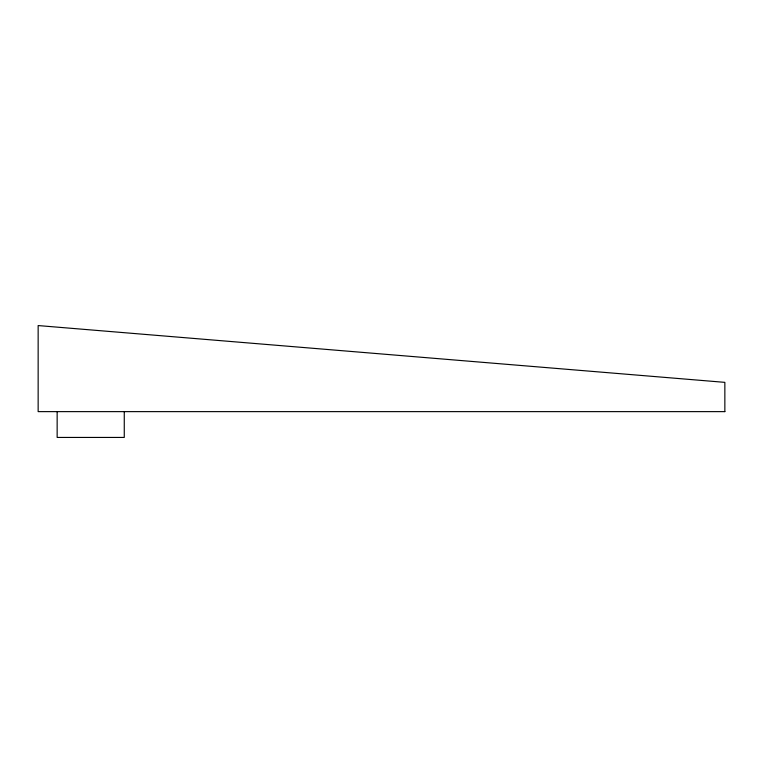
<?xml version="1.0" encoding="UTF-8"?>
<svg xmlns="http://www.w3.org/2000/svg" width="763" height="763" viewBox="0 0 763 763"><rect width="100%" height="100%" fill="white"/><g stroke="black" fill="none" stroke-linecap="round" stroke-linejoin="round"><path stroke-width="1.14" d="M124.264 411.629L124.264 437.437L57.149 437.437L57.149 411.629M724.85 411.629L38.15 411.629L38.15 325.563L724.85 382.358L724.85 411.629"/></g></svg>
